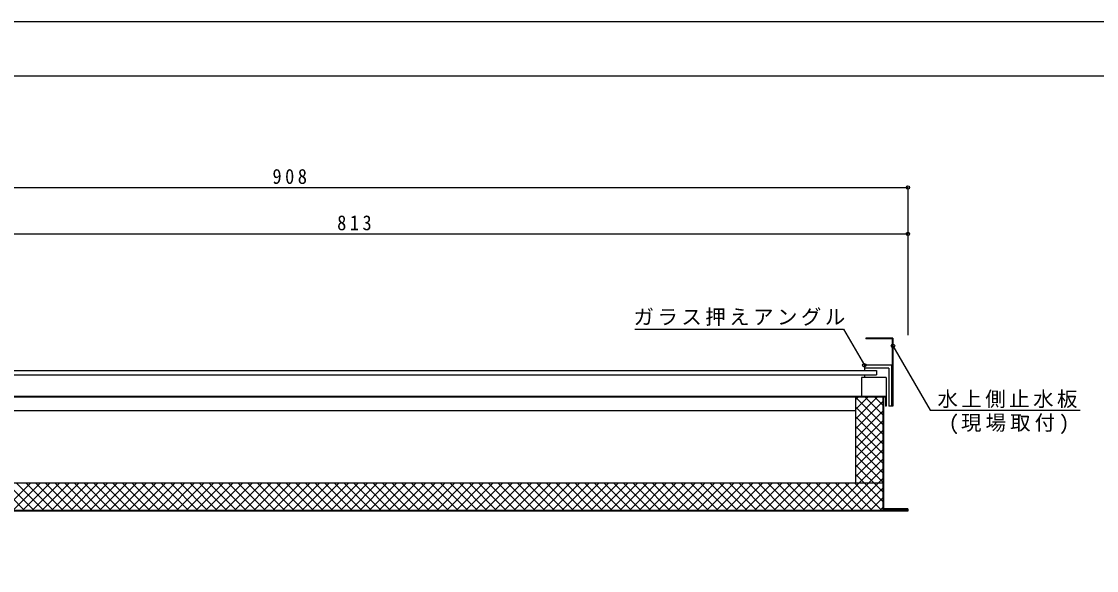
# Model space of a CAD drawing. Units: millimetres at full size, sheet at 1:5; details may follow other scales. Extents: x -2118 to 2002, y -472 to 933.
# Drawn here: x -1300 to -511, y 530 to 933 of the extents above; entities that cross this region are included whole.
import ezdxf

# ---------------------------------------------------------------- set-up
doc = ezdxf.new("R2010")
doc.units = ezdxf.units.MM
doc.header["$LTSCALE"] = 5
doc.header["$PDMODE"] = 32
doc.header["$PDSIZE"] = 2.5
for name, color, linetype in [('0-1', 5, 'Continuous'), ('0-2', 4, 'Continuous'), ('F-0', 7, 'Continuous')]:
    doc.layers.add(name, color=color, linetype=linetype)
doc.styles.add('ＭＳ ゴシック', font='')
doc.styles.get('ＭＳ ゴシック').set_extended_font_data('MS Gothic')

msp = doc.modelspace()

# ---------------------------------------------------------------- linework, layer by layer
at = {"layer": '0-1', "color": 4}
msp.add_line((-849.874, 707.596), (-696.705, 707.596), dxfattribs=at)
at = {"layer": '0-1'}
for p in [(-660.34, 695.279), (-681.34, 680.984)]:
    msp.add_point(p, dxfattribs=at)
at = {"layer": '0-2'}
for p, q in [((-1557.34, 811.538), (-649.34, 811.538)), ((-649.34, 811.538), (-649.34, 703.025)), ((-1462.34, 777.487), (-649.34, 777.487)), ((-649.34, 777.487), (-649.34, 703.025)), ((-696.705, 707.596), (-681.34, 680.984)), ((-687.84, 641.474), (-671.83, 657.484)), ((-687.84, 648.545), (-678.901, 657.484)), ((-687.84, 655.616), (-685.972, 657.484)), ((-667.84, 637.505), (-687.82, 657.484)), ((-667.84, 644.576), (-680.749, 657.484)), ((-667.84, 651.647), (-673.677, 657.484)), ((-687.84, 634.403), (-667.84, 654.403)), ((-667.84, 630.434), (-687.84, 650.434)), ((-687.84, 627.332), (-667.84, 647.332)), ((-667.84, 623.363), (-687.84, 643.363)), ((-687.84, 620.26), (-667.84, 640.26)), ((-667.84, 616.292), (-687.84, 636.292)), ((-687.84, 613.189), (-667.84, 633.189)), ((-667.84, 609.221), (-687.84, 629.221)), ((-687.84, 606.118), (-667.84, 626.118)), ((-667.84, 602.15), (-687.84, 622.15)), ((-687.84, 599.047), (-667.84, 619.047)), ((-705.333, 574.484), (-667.84, 611.976)), ((-667.84, 595.079), (-687.84, 615.079)), ((-667.84, 588.007), (-687.84, 608.007)), ((-698.262, 574.484), (-667.84, 604.905)), ((-667.84, 580.936), (-687.84, 600.936)), ((-1297.784, 574.484), (-1317.784, 594.484)), ((-1313.444, 574.484), (-1293.444, 594.484)), ((-1290.713, 574.484), (-1310.713, 594.484)), ((-1306.373, 574.484), (-1286.373, 594.484)), ((-1283.642, 574.484), (-1303.642, 594.484)), ((-1299.302, 574.484), (-1279.302, 594.484)), ((-1276.571, 574.484), (-1296.571, 594.484)), ((-1292.231, 574.484), (-1272.231, 594.484)), ((-1269.5, 574.484), (-1289.5, 594.484)), ((-1285.16, 574.484), (-1265.16, 594.484)), ((-1262.429, 574.484), (-1282.429, 594.484)), ((-1278.089, 574.484), (-1258.089, 594.484)), ((-1255.358, 574.484), (-1275.358, 594.484)), ((-1271.018, 574.484), (-1251.018, 594.484)), ((-1248.287, 574.484), (-1268.287, 594.484)), ((-1263.947, 574.484), (-1243.947, 594.484)), ((-1241.216, 574.484), (-1261.216, 594.484)), ((-1256.876, 574.484), (-1236.876, 594.484)), ((-1234.145, 574.484), (-1254.145, 594.484)), ((-1249.805, 574.484), (-1229.805, 594.484)), ((-1227.074, 574.484), (-1247.074, 594.484)), ((-1242.734, 574.484), (-1222.734, 594.484)), ((-1220.002, 574.484), (-1240.002, 594.484)), ((-1235.663, 574.484), (-1215.663, 594.484)), ((-1212.931, 574.484), (-1232.931, 594.484)), ((-1228.592, 574.484), (-1208.592, 594.484)), ((-1205.86, 574.484), (-1225.86, 594.484)), ((-1221.521, 574.484), (-1201.521, 594.484)), ((-1198.789, 574.484), (-1218.789, 594.484)), ((-1214.449, 574.484), (-1194.449, 594.484)), ((-1191.718, 574.484), (-1211.718, 594.484)), ((-1207.378, 574.484), (-1187.378, 594.484)), ((-1184.647, 574.484), (-1204.647, 594.484)), ((-1200.307, 574.484), (-1180.307, 594.484)), ((-1177.576, 574.484), (-1197.576, 594.484)), ((-1193.236, 574.484), (-1173.236, 594.484)), ((-1170.505, 574.484), (-1190.505, 594.484)), ((-1186.165, 574.484), (-1166.165, 594.484)), ((-1163.434, 574.484), (-1183.434, 594.484)), ((-1179.094, 574.484), (-1159.094, 594.484)), ((-1156.363, 574.484), (-1176.363, 594.484)), ((-1172.023, 574.484), (-1152.023, 594.484)), ((-1149.292, 574.484), (-1169.292, 594.484)), ((-1164.952, 574.484), (-1144.952, 594.484)), ((-1142.221, 574.484), (-1162.221, 594.484)), ((-1157.881, 574.484), (-1137.881, 594.484)), ((-1135.15, 574.484), (-1155.15, 594.484)), ((-1150.81, 574.484), (-1130.81, 594.484)), ((-1128.079, 574.484), (-1148.079, 594.484)), ((-1143.739, 574.484), (-1123.739, 594.484)), ((-1121.008, 574.484), (-1141.008, 594.484)), ((-1136.668, 574.484), (-1116.668, 594.484)), ((-1113.936, 574.484), (-1133.936, 594.484)), ((-1129.597, 574.484), (-1109.597, 594.484)), ((-1106.865, 574.484), (-1126.865, 594.484)), ((-1122.526, 574.484), (-1102.526, 594.484)), ((-1099.794, 574.484), (-1119.794, 594.484)), ((-1115.455, 574.484), (-1095.455, 594.484)), ((-1092.723, 574.484), (-1112.723, 594.484)), ((-1108.383, 574.484), (-1088.383, 594.484)), ((-1085.652, 574.484), (-1105.652, 594.484)), ((-1101.312, 574.484), (-1081.312, 594.484)), ((-1078.581, 574.484), (-1098.581, 594.484)), ((-1094.241, 574.484), (-1074.241, 594.484)), ((-1071.51, 574.484), (-1091.51, 594.484)), ((-1087.17, 574.484), (-1067.17, 594.484)), ((-1064.439, 574.484), (-1084.439, 594.484)), ((-1080.099, 574.484), (-1060.099, 594.484)), ((-1057.368, 574.484), (-1077.368, 594.484)), ((-1073.028, 574.484), (-1053.028, 594.484)), ((-1050.297, 574.484), (-1070.297, 594.484)), ((-1065.957, 574.484), (-1045.957, 594.484)), ((-1043.226, 574.484), (-1063.226, 594.484)), ((-1058.886, 574.484), (-1038.886, 594.484)), ((-1036.155, 574.484), (-1056.155, 594.484)), ((-1051.815, 574.484), (-1031.815, 594.484)), ((-1029.084, 574.484), (-1049.084, 594.484)), ((-1044.744, 574.484), (-1024.744, 594.484)), ((-1022.013, 574.484), (-1042.013, 594.484)), ((-1037.673, 574.484), (-1017.673, 594.484)), ((-1014.942, 574.484), (-1034.942, 594.484)), ((-1030.602, 574.484), (-1010.602, 594.484)), ((-1007.87, 574.484), (-1027.87, 594.484)), ((-1023.531, 574.484), (-1003.531, 594.484)), ((-1000.799, 574.484), (-1020.799, 594.484)), ((-1016.46, 574.484), (-996.46, 594.484)), ((-993.728, 574.484), (-1013.728, 594.484)), ((-1009.389, 574.484), (-989.389, 594.484)), ((-986.657, 574.484), (-1006.657, 594.484)), ((-1002.317, 574.484), (-982.317, 594.484)), ((-979.586, 574.484), (-999.586, 594.484)), ((-995.246, 574.484), (-975.246, 594.484)), ((-972.515, 574.484), (-992.515, 594.484)), ((-988.175, 574.484), (-968.175, 594.484)), ((-965.444, 574.484), (-985.444, 594.484)), ((-981.104, 574.484), (-961.104, 594.484)), ((-958.373, 574.484), (-978.373, 594.484)), ((-974.033, 574.484), (-954.033, 594.484)), ((-951.302, 574.484), (-971.302, 594.484)), ((-966.962, 574.484), (-946.962, 594.484)), ((-944.231, 574.484), (-964.231, 594.484)), ((-959.891, 574.484), (-939.891, 594.484)), ((-937.16, 574.484), (-957.16, 594.484)), ((-952.82, 574.484), (-932.82, 594.484)), ((-930.089, 574.484), (-950.089, 594.484)), ((-945.749, 574.484), (-925.749, 594.484)), ((-923.018, 574.484), (-943.018, 594.484)), ((-938.678, 574.484), (-918.678, 594.484)), ((-915.947, 574.484), (-935.947, 594.484)), ((-931.607, 574.484), (-911.607, 594.484)), ((-908.876, 574.484), (-928.876, 594.484)), ((-924.536, 574.484), (-904.536, 594.484)), ((-901.804, 574.484), (-921.804, 594.484)), ((-917.465, 574.484), (-897.465, 594.484)), ((-894.733, 574.484), (-914.733, 594.484)), ((-910.394, 574.484), (-890.394, 594.484)), ((-887.662, 574.484), (-907.662, 594.484)), ((-903.323, 574.484), (-883.323, 594.484)), ((-880.591, 574.484), (-900.591, 594.484)), ((-896.251, 574.484), (-876.251, 594.484)), ((-873.52, 574.484), (-893.52, 594.484)), ((-889.18, 574.484), (-869.18, 594.484)), ((-866.449, 574.484), (-886.449, 594.484)), ((-882.109, 574.484), (-862.109, 594.484)), ((-859.378, 574.484), (-879.378, 594.484)), ((-875.038, 574.484), (-855.038, 594.484)), ((-852.307, 574.484), (-872.307, 594.484)), ((-867.967, 574.484), (-847.967, 594.484)), ((-845.236, 574.484), (-865.236, 594.484)), ((-860.896, 574.484), (-840.896, 594.484)), ((-838.165, 574.484), (-858.165, 594.484)), ((-853.825, 574.484), (-833.825, 594.484)), ((-831.094, 574.484), (-851.094, 594.484)), ((-846.754, 574.484), (-826.754, 594.484)), ((-824.023, 574.484), (-844.023, 594.484)), ((-839.683, 574.484), (-819.683, 594.484)), ((-816.952, 574.484), (-836.952, 594.484)), ((-832.612, 574.484), (-812.612, 594.484)), ((-809.881, 574.484), (-829.881, 594.484)), ((-825.541, 574.484), (-805.541, 594.484)), ((-802.809, 574.484), (-822.809, 594.484)), ((-818.47, 574.484), (-798.47, 594.484)), ((-795.738, 574.484), (-815.738, 594.484)), ((-811.399, 574.484), (-791.399, 594.484)), ((-788.667, 574.484), (-808.667, 594.484)), ((-804.328, 574.484), (-784.328, 594.484)), ((-781.596, 574.484), (-801.596, 594.484)), ((-797.256, 574.484), (-777.256, 594.484)), ((-774.525, 574.484), (-794.525, 594.484)), ((-790.185, 574.484), (-770.185, 594.484)), ((-767.454, 574.484), (-787.454, 594.484)), ((-783.114, 574.484), (-763.114, 594.484)), ((-760.383, 574.484), (-780.383, 594.484)), ((-776.043, 574.484), (-756.043, 594.484)), ((-753.312, 574.484), (-773.312, 594.484)), ((-768.972, 574.484), (-748.972, 594.484)), ((-746.241, 574.484), (-766.241, 594.484)), ((-761.901, 574.484), (-741.901, 594.484)), ((-739.17, 574.484), (-759.17, 594.484)), ((-754.83, 574.484), (-734.83, 594.484)), ((-732.099, 574.484), (-752.099, 594.484)), ((-747.759, 574.484), (-727.759, 594.484)), ((-725.028, 574.484), (-745.028, 594.484)), ((-740.688, 574.484), (-720.688, 594.484)), ((-717.957, 574.484), (-737.957, 594.484)), ((-733.617, 574.484), (-713.617, 594.484)), ((-710.886, 574.484), (-730.886, 594.484)), ((-726.546, 574.484), (-706.546, 594.484)), ((-703.815, 574.484), (-723.815, 594.484)), ((-719.475, 574.484), (-699.475, 594.484)), ((-696.743, 574.484), (-716.743, 594.484)), ((-712.404, 574.484), (-692.404, 594.484)), ((-689.672, 574.484), (-709.672, 594.484)), ((-682.601, 574.484), (-702.601, 594.484)), ((-675.53, 574.484), (-695.53, 594.484)), ((-691.19, 574.484), (-667.84, 597.834)), ((-668.459, 574.484), (-688.459, 594.484)), ((-684.119, 574.484), (-667.84, 590.763)), ((-677.048, 574.484), (-667.84, 583.692)), ((-669.977, 574.484), (-667.84, 576.621))]:
    msp.add_line(p, q, dxfattribs=at)
at = {"layer": '0-2', "color": 7}
for p, q in [((-660.84, 700.484), (-680.34, 700.484)), ((-660.84, 700.484), (-660.84, 650.984)), ((-660.34, 700.984), (-660.34, 650.984)), ((-661.34, 680.984), (-681.34, 680.984)), ((-681.34, 680.984), (-681.34, 677.084)), ((-660.84, 680.984), (-681.34, 680.984)), ((-663.34, 678.984), (-681.34, 678.984)), ((-663.34, 678.984), (-663.34, 650.984)), ((-1534.34, 677.084), (-672.34, 677.084)), ((-683.34, 671.984), (-683.34, 657.984)), ((-665.34, 671.984), (-683.34, 671.984)), ((-681.34, 673.884), (-681.34, 671.984)), ((-672.34, 677.084), (-672.34, 673.884)), ((-665.34, 671.984), (-665.34, 650.984)), ((-665.34, 657.984), (-1541.34, 657.984)), ((-667.84, 657.484), (-1538.84, 657.484)), ((-687.84, 657.484), (-687.84, 594.484)), ((-667.84, 657.484), (-667.84, 574.484)), ((-665.84, 657.484), (-665.84, 650.984)), ((-687.84, 647.484), (-1518.84, 647.484)), ((-665.34, 650.984), (-665.84, 650.984)), ((-660.34, 650.984), (-663.34, 650.984)), ((-898.34, 594.484), (-1373.34, 594.484)), ((-667.84, 594.484), (-898.34, 594.484)), ((-898.34, 574.484), (-1373.34, 574.484)), ((-898.34, 573.984), (-1373.34, 573.984)), ((-649.34, 574.484), (-898.34, 574.484)), ((-649.34, 573.984), (-898.34, 573.984)), ((-649.34, 574.984), (-667.84, 574.984)), ((-649.34, 575.484), (-667.34, 575.484)), ((-649.34, 575.484), (-649.34, 573.984))]:
    msp.add_line(p, q, dxfattribs=at)
for points in [[(-660.34, 700.984), (-680.34, 700.984), (-680.34, 700.484)], [(-661.34, 680.984), (-661.34, 650.984), (-663.34, 650.984)], [(-1534.34, 677.084), (-1534.34, 673.884), (-672.34, 673.884)], [(-665.84, 657.484), (-667.34, 657.484), (-667.34, 575.484)]]:
    msp.add_lwpolyline(points, dxfattribs=at)
at = {"layer": '0-2'}
msp.add_lwpolyline([(-660.34, 695.279), (-633.009, 647.939), (-522.963, 647.939)], dxfattribs=at)
at = {"layer": '0-2', "color": 5}
for p in [(-649.34, 811.538), (-649.34, 777.487)]:
    msp.add_point(p, dxfattribs=at)
at = {"layer": 'F-0', "color": 5}
msp.add_line((-2118.048, 893.456), (-98.048, 893.456), dxfattribs=at)
msp.add_lwpolyline([(-2118.048, -471.544), (-2118.048, 933.456), (-98.048, 933.456)], dxfattribs=at)

# ---------------------------------------------------------------- texts
at = {"layer": '0-1', "color": 7, "char_height": 11, "attachment_point": 7, "style": 'ＭＳ ゴシック'}
for s, insert in [('\\T1.17;ガラス押えアングル', (-850.798, 709.87)), ('\\T1.2;(現場取付)', (-619.383, 630.427))]:
    msp.add_mtext(s, dxfattribs=dict(at, insert=insert))
at = {"layer": '0-2', "color": 7, "char_height": 11, "attachment_point": 7, "style": 'ＭＳ ゴシック'}
for s, insert in [('\\T1.38;\\W0.9;908', (-1115.84, 814.038)), ('\\T1.38;\\W0.9;813', (-1068.34, 779.987)), ('\\T1.17;水上側止水板', (-627.716, 649.565))]:
    msp.add_mtext(s, dxfattribs=dict(at, insert=insert))

doc.saveas('drawing.dxf')
